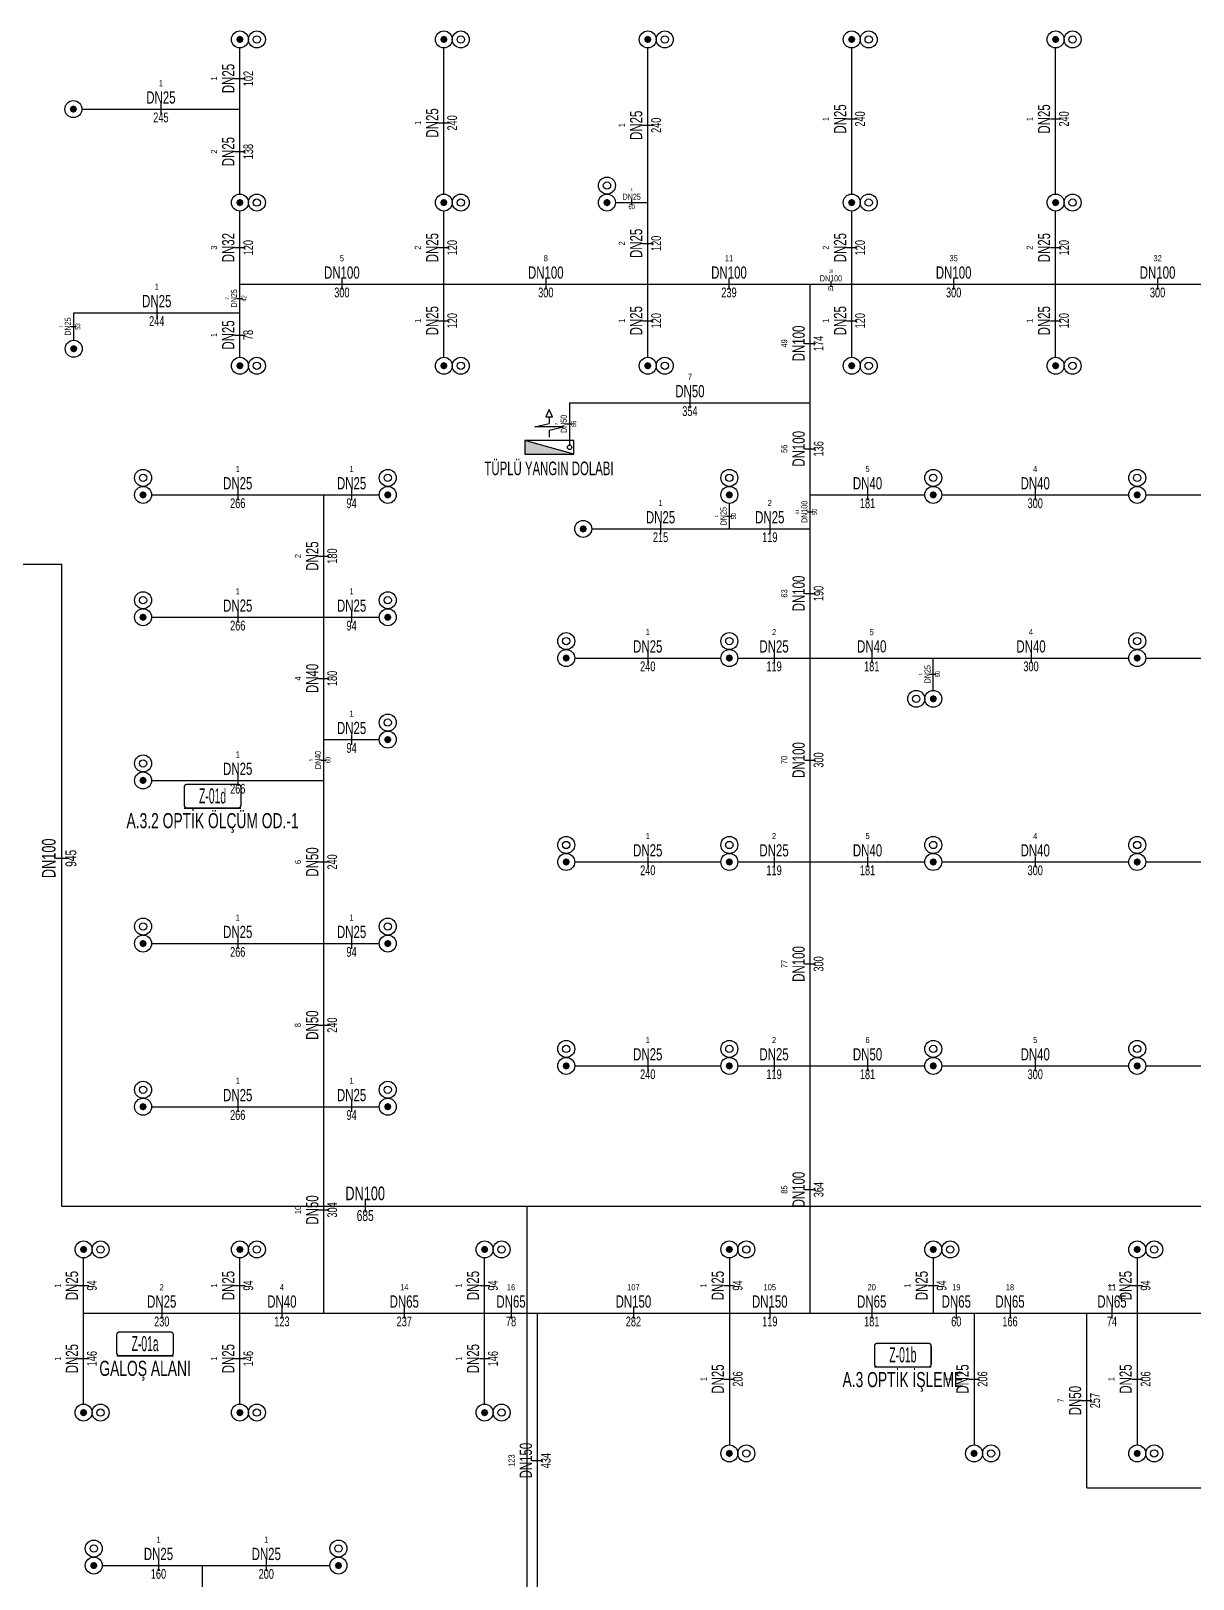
# Model space of a CAD drawing. Header units: centimetres. Extents: x 394264 to 551709, y 50011 to 59011.
# Drawn here: x 494622 to 496332, y 54418 to 56695 of the extents above; entities that cross this region are included whole.
import ezdxf
from ezdxf.enums import TextEntityAlignment as Align

# ---------------------------------------------------------------- set-up
doc = ezdxf.new("R2010")
doc.units = ezdxf.units.CM
doc.layers.get('0').update_dxf_attribs({"lineweight": 9})
for name, color, linetype in [('-M-MAHAL-DEBILER', 7, 'Continuous'), ('-M-MAHAL-ETIKET-NOT', 7, 'Continuous'), ('-M-MAHAL-ETIKET-NOTM', 7, 'Continuous'), ('-M-MAHAL-ETK-', 7, 'Continuous'), ('-M-MAHAL-HAVA-DEGISIM', 7, 'Continuous'), ('-M-MAHAL-NO', 7, 'Continuous'), ('-M-MAHAL-NOM', 7, 'Continuous'), ('-M-YNGN-BORUID', 7, 'Continuous'), ('-M-YNGN-BORUUZUN', 7, 'Continuous'), ('-M-YNGN-BORUYUK', 7, 'Continuous'), ('-M-YNGN-FHC', 1, 'Continuous'), ('-M-YNGN-SPR-YUK', 7, 'Continuous'), ('-M-YNGN-ZON4-CAP-', 7, 'Continuous'), ('-M-YNGN-ZON4-SPR-', 7, 'Continuous')]:
    doc.layers.add(name, color=color, linetype=linetype)
doc.layers.add('-M-YNGN-SPR-CAPCIZGI', color=188, linetype='Continuous', plot=False)
for name, color, linetype, lineweight in [('-M-YNGN-ZON4', 3, 'SP', 30), ('-M-YNGN-ZON7', 60, 'SP', 30), ('-M-YNGN-ZON7-CAP-', 7, 'Continuous', 25), ('0-MEK-YNG-YAZI', 71, 'Continuous', 35)]:
    doc.layers.add(name, color=color, linetype=linetype, lineweight=lineweight)
doc.styles.add('-M-ISSO-TEXT-TTF', font='ARIALN.TTF')
doc.styles.add('-M-MHLETK-NOT', font='romans.shx', dxfattribs={"width": 0.7})
doc.styles.add('-M-MHLETK-TEXT', font='ARIALN.TTF', dxfattribs={"width": 0.7})
doc.styles.add('CIZGI', font='tahoma.ttf', dxfattribs={"width": 0.8, "oblique": 20})
doc.styles.add('HCAD', font='HCAD.SHX', dxfattribs={"width": 0.8, "height": 0.2})
doc.styles.add('PIPESIZE', font='hcad.shx', dxfattribs={"width": 0.8})
doc.styles.add('SPR-NOT', font='romans.shx')
doc.styles.add('YAZI', font='arial.ttf', dxfattribs={"width": 0.6, "height": 40})
doc.linetypes.add('SP', pattern='A,2,-0.1,["SP",CIZGI,S=0.14,R=0.2,X=0,Y=-0.07],-0.255', length=2.355)

# ---------------------------------------------------------------- blocks, each defined once
blk = doc.blocks.new('M-MHLETK-YNG')
at = {"layer": '-M-MAHAL-ETIKET-NOTM', "color": 3, "style": '-M-ISSO-TEXT-TTF', "width": 0.8, "flags": 8}
blk.add_attdef('MAH-ADI2', text='', height=1.11, dxfattribs=at).set_placement((0, -2.55), align=Align.MIDDLE_CENTER)
at = {"layer": '-M-MAHAL-HAVA-DEGISIM', "style": '-M-MHLETK-NOT', "width": 0.5, "flags": 8}
blk.add_attdef('HAVADEG', text='', height=0.6, dxfattribs=at).set_placement((0, 3.61), align=Align.MIDDLE_CENTER)
blk.add_wipeout([(-2.08, 1.74), (2.08, 1.74), (2.08, 0), (-2.08, 0)]).dxf.layer = '-M-MAHAL-ETK-'
at = {"layer": '-M-MAHAL-ETK-', "color": 0}
for p, q in [((-2.08, 0), (2.08, 0)), ((-1.16, 0), (-1.16, 0))]:
    blk.add_line(p, q, dxfattribs=at)
blk.add_lwpolyline([(-1.88, 1.74, 0.1, 0.1, 0), (1.88, 1.74, 0.1, 0.1, -0.414214), (2.08, 1.54, 0.1, 0.1, 0), (2.08, 0.2, 0.1, 0.1, -0.414214), (1.88, 0, 0.1, 0.1, 0), (-1.88, 0, 0.1, 0.1, -0.414214), (-2.08, 0.2, 0.1, 0.1, 0), (-2.08, 1.54, 0.1, 0.1, -0.414214)], format="xyseb", close=True, dxfattribs=at)
at = {"layer": '-M-MAHAL-DEBILER', "color": 4, "style": '-M-MHLETK-NOT', "width": 0.5, "flags": 8}
blk.add_attdef('DEBIS', text='', height=0.4, dxfattribs=at).set_placement((-2.17, 2.15), align=Align.MIDDLE_CENTER)
at = {"layer": '-M-MAHAL-DEBILER', "color": 191, "style": '-M-MHLETK-NOT', "width": 0.5, "flags": 8}
blk.add_attdef('DEBIR', text='', height=0.4, dxfattribs=at).set_placement((-1.61, 2.15), align=Align.MIDDLE_CENTER)
at = {"layer": '-M-MAHAL-DEBILER', "color": 31, "style": '-M-MHLETK-NOT', "width": 0.5, "flags": 8}
blk.add_attdef('DEBIF', text='', height=0.4, dxfattribs=at).set_placement((1.59, 2.15), align=Align.MIDDLE_CENTER)
at = {"layer": '-M-MAHAL-DEBILER', "color": 1, "style": '-M-MHLETK-NOT', "width": 0.5, "flags": 8}
blk.add_attdef('DEBIE', text='', height=0.4, dxfattribs=at).set_placement((2.32, 2.15), align=Align.MIDDLE_CENTER)
at = {"layer": '-M-MAHAL-ETIKET-NOT', "color": 3}
for tag, height, style, width, flags, p in [('KIS', 0.04, '-M-MHLETK-NOT', 0.5, 9, (-2.59, 1.62)), ('ALAN', 0.04, '-M-MHLETK-NOT', 0.5, 9, (-2.58, 1.56)), ('RH', 0.04, '-M-MHLETK-NOT', 0.5, 9, (-2.39, 1.62)), ('YUKSEKLIK', 0.04, '-M-MHLETK-NOT', 0.5, 9, (-2.32, 1.56)), ('YAZ', 0.04, '-M-MHLETK-NOT', 0.5, 9, (-2.18, 1.62)), ('MAH-ADI', 1.11, '-M-ISSO-TEXT-TTF', 0.8, 8, (0, -0.93))]:
    blk.add_attdef(tag, text='', height=height, dxfattribs=dict(at, style=style, width=width, flags=flags)).set_placement(p, align=Align.MIDDLE_CENTER)
at = {"layer": '-M-MAHAL-ETIKET-NOT', "color": 3, "style": '-M-MHLETK-NOT', "width": 0.5, "flags": 9}
for tag, p, height in [('HL', (-2.62, 1.49), 0.0286), ('KLKTR', (-2.62, 1.42), 0.04), ('RDY-BOY1', (-2.61, 1.37), 0.0286), ('RDY-BOY2', (-2.61, 1.32), 0.0286), ('RDY-BOY3', (-2.61, 1.27), 0.0286), ('RDY-BOY4', (-2.61, 1.22), 0.0286), ('KON-BOY1', (-2.61, 1.14), 0.0286), ('HLA', (-2.52, 1.49), 0.0286), ('RDY-TIP1', (-2.5, 1.37), 0.0286), ('RDY-TIP2', (-2.5, 1.32), 0.0286), ('RDY-TIP3', (-2.5, 1.27), 0.0286), ('RDY-TIP4', (-2.5, 1.22), 0.0286), ('KON-TIP1', (-2.5, 1.14), 0.0286), ('RDY-ADET1', (-2.39, 1.37), 0.0286), ('RDY-ADET2', (-2.39, 1.32), 0.0286), ('RDY-ADET3', (-2.39, 1.27), 0.0286), ('RDY-ADET4', (-2.39, 1.22), 0.0286), ('KON-ADET1', (-2.39, 1.14), 0.0286), ('RDY-ISI1', (-2.27, 1.37), 0.0286), ('RDY-ISI2', (-2.27, 1.32), 0.0286), ('RDY-ISI3', (-2.27, 1.27), 0.0286), ('RDY-ISI4', (-2.27, 1.22), 0.0286), ('KON-ISI1', (-2.27, 1.14), 0.0286), ('SHG', (-2.23, 1.49), 0.0286), ('AHU', (-2.23, 1.44), 0.0286), ('LHG', (-2.13, 1.49), 0.0286), ('RDY-BNP1', (-2.1, 1.37), 0.0286), ('RDY-BNP2', (-2.1, 1.32), 0.0286), ('RDY-BNP3', (-2.1, 1.27), 0.0286), ('RDY-BNP4', (-2.1, 1.22), 0.0286), ('KON-BNP1', (-2.1, 1.14), 0.0286), ('HG', (-2.04, 1.49), 0.0286), ('HGA', (-1.96, 1.49), 0.0286), ('EF', (-1.96, 1.44), 0.0286), ('RDY-BNK1', (-1.96, 1.37), 0.0286), ('RDY-BNK2', (-1.96, 1.32), 0.0286), ('RDY-BNK3', (-1.96, 1.27), 0.0286), ('RDY-BNK4', (-1.96, 1.22), 0.0286), ('KON-BNK1', (-1.96, 1.14), 0.0286), ('KON-BOY2', (-2.61, 1.09), 0.0286), ('KON-BOY3', (-2.61, 1.04), 0.0286), ('FCU-TIP1', (-2.61, 0.96), 0.0286), ('FCU-TIP2', (-2.61, 0.91), 0.0286), ('FCU-TIP3', (-2.61, 0.86), 0.0286), ('VRV-TIP1', (-2.61, 0.76), 0.0286), ('VRV-TIP2', (-2.61, 0.71), 0.0286), ('FCU-ADET1', (-2.52, 0.96), 0.0286), ('FCU-ADET2', (-2.52, 0.91), 0.0286), ('FCU-ADET3', (-2.52, 0.86), 0.0286), ('VRV-ADET1', (-2.52, 0.76), 0.0286), ('VRV-ADET2', (-2.52, 0.71), 0.0286), ('KON-TIP2', (-2.5, 1.09), 0.0286), ('KON-TIP3', (-2.5, 1.04), 0.0286), ('FCU-KAP1', (-2.4, 0.96), 0.0286), ('FCU-KAP2', (-2.4, 0.91), 0.0286), ('FCU-KAP3', (-2.4, 0.86), 0.0286), ('VRV-KAP1', (-2.4, 0.76), 0.0286), ('VRV-KAP2', (-2.4, 0.71), 0.0286), ('KON-ADET2', (-2.39, 1.09), 0.0286), ('KON-ADET3', (-2.39, 1.04), 0.0286), ('FCU-DUY1', (-2.27, 0.96), 0.0286), ('FCU-DUY2', (-2.27, 0.91), 0.0286), ('FCU-DUY3', (-2.27, 0.86), 0.0286), ('VRV-DUY1', (-2.27, 0.76), 0.0286), ('VRV-DUY2', (-2.27, 0.71), 0.0286), ('KON-ISI2', (-2.27, 1.09), 0.0286), ('KON-ISI3', (-2.27, 1.04), 0.0286), ('FCU-SOG1', (-2.15, 0.96), 0.0286), ('FCU-SOG2', (-2.15, 0.91), 0.0286), ('FCU-SOG3', (-2.15, 0.86), 0.0286), ('VRV-SOG1', (-2.15, 0.76), 0.0286), ('VRV-SOG2', (-2.15, 0.71), 0.0286), ('KON-BNP2', (-2.1, 1.09), 0.0286), ('KON-BNP3', (-2.1, 1.04), 0.0286), ('FCU-ISI1', (-2.04, 0.96), 0.0286), ('FCU-ISI2', (-2.04, 0.91), 0.0286), ('FCU-ISI3', (-2.04, 0.86), 0.0286), ('VRV-ISI1', (-2.04, 0.76), 0.0286), ('VRV-ISI2', (-2.04, 0.71), 0.0286), ('KON-BNK2', (-1.96, 1.09), 0.0286), ('KON-BNK3', (-1.96, 1.04), 0.0286), ('FCU-DEBI1', (-1.95, 0.96), 0.0286), ('FCU-DEBI2', (-1.95, 0.91), 0.0286), ('FCU-DEBI3', (-1.95, 0.86), 0.0286), ('VRV-DEBI1', (-1.95, 0.76), 0.0286), ('VRV-DEBI2', (-1.95, 0.71), 0.0286), ('FCU-BNP1', (-1.83, 0.96), 0.0286), ('FCU-BNP2', (-1.83, 0.91), 0.0286), ('FCU-BNP3', (-1.83, 0.86), 0.0286), ('VRV-BNP1', (-1.83, 0.76), 0.0286), ('VRV-BNP2', (-1.83, 0.71), 0.0286), ('FCU-BNK1', (-1.61, 0.96), 0.0286), ('FCU-BNK2', (-1.61, 0.91), 0.0286), ('FCU-BNK3', (-1.61, 0.86), 0.0286), ('VRV-BNK1', (-1.61, 0.76), 0.0286), ('VRV-BNK2', (-1.61, 0.71), 0.0286)]:
    blk.add_attdef(tag, p, '', height=height, dxfattribs=at)
at = {"layer": '-M-MAHAL-HAVA-DEGISIM', "style": '-M-MHLETK-NOT', "width": 0.5, "flags": 8}
blk.add_attdef('HAVA', text='', height=0.6, dxfattribs=at).set_placement((0, 2.4), align=Align.MIDDLE_CENTER)
at = {"layer": '-M-MAHAL-NO', "color": 7, "style": '-M-MHLETK-TEXT', "width": 0.6, "flags": 8}
blk.add_attdef('MAH-NO', text='', height=1.11, dxfattribs=at).set_placement((0, 0.89), align=Align.MIDDLE_CENTER)
at = {"layer": '-M-MAHAL-NOM', "color": 7, "style": '-M-MHLETK-TEXT', "width": 0.6, "flags": 8}
blk.add_attdef('MAH-NOM', text='', height=1.11, dxfattribs=at).set_placement((0, 0.89), align=Align.MIDDLE_CENTER)
blk = doc.blocks.new('SPRYD01')
at = {"layer": '-M-YNGN-FHC', "linetype": 'Continuous'}
blk.add_line((0, 0), (0, 0), dxfattribs=at)
at = {"color": 0, "linetype": 'ByBlock'}
for p, q in [((10, 6), (-10, -66)), ((-30.1, -8.8), (-30.1, -51.2)), ((-25.1, -30), (-30.1, -8.8)), ((-44.8, -25), (-55.5, -30)), ((-55.5, -30), (-44.8, -35)), ((-44.8, -35), (-44.8, -25)), ((-44.8, -30), (-35.1, -30)), ((-30.1, -51.2), (-35.1, -30)), ((-25.1, -30), (-15, -30))]:
    blk.add_line(p, q, dxfattribs=at)
blk.add_lwpolyline([(-10, -66), (10, -66), (10, 6), (-10, 6)], close=True, dxfattribs=at)
at = {"color": 1, "linetype": 'ByBlock'}
blk.add_lwpolyline([(10, 6), (-10, -66), (10, -66)], close=True, dxfattribs=at)
at = {"color": 0, "linetype": 'ByBlock'}
blk.add_circle((0, 0), 3.25, dxfattribs=at)
at = {"color": 1, "linetype": 'ByBlock'}
blk.add_solid([(10, 6), (-10, -66), (10, -66)], dxfattribs=at)
at = {"layer": '-M-YNGN-SPR-YUK', "style": 'SPR-NOT', "width": 0.5, "flags": 9}
for tag, p in [('YUK', (0, 17.8)), ('CAP', (0, 14.4)), ('TIP', (0.2, 10.8))]:
    blk.add_attdef(tag, text='', height=2.5, dxfattribs=at).set_placement(p, align=Align.MIDDLE_CENTER)
blk = doc.blocks.new('SP-C-UP-12')
at = {"ltscale": 10}
blk.add_line((0, 0), (0, 0), dxfattribs=at)
at = {"color": 1, "linetype": 'Continuous'}
blk.add_circle((0, 0), 12.5, dxfattribs=at)
at = {"ltscale": 10}
for points in [[(-5.4, 0), (-3.8, 3.8), (-3.8, -3.8), (0, 5.4)], [(-3.8, -3.8), (0, 5.4), (0, -5.4), (3.8, 3.8)], [(0, -5.4), (3.8, 3.8), (3.8, -3.8), (5.4, 0)]]:
    blk.add_solid(points, dxfattribs=at)
at = {"layer": '-M-YNGN-SPR-YUK', "style": 'SPR-NOT', "width": 0.5, "flags": 9}
for tag, p in [('YUK', (0, 17.8)), ('CAP', (0, 14.4)), ('TIP', (0.2, 10.8))]:
    blk.add_attdef(tag, text='', height=2.5, dxfattribs=at).set_placement(p, align=Align.MIDDLE_CENTER)
blk = doc.blocks.new('SP-C-PU-12')
at = {"ltscale": 10}
blk.add_line((0, 0), (0, 0), dxfattribs=at)
at = {"color": 1, "linetype": 'Continuous'}
for centre in [(0, 0), (25, 0)]:
    blk.add_circle(centre, 12.5, dxfattribs=at)
at = {"ltscale": 10}
blk.add_circle((25, 0), 5.37, dxfattribs=at)
for points in [[(-5.4, 0), (-3.8, 3.8), (-3.8, -3.8), (0, 5.4)], [(-3.8, -3.8), (0, 5.4), (0, -5.4), (3.8, 3.8)], [(0, -5.4), (3.8, 3.8), (3.8, -3.8), (5.4, 0)]]:
    blk.add_solid(points, dxfattribs=at)
at = {"layer": '-M-YNGN-SPR-YUK', "style": 'SPR-NOT', "width": 0.5, "flags": 9}
for tag, p in [('YUK', (0, 17.8)), ('CAP', (0, 14.4)), ('TIP', (0.2, 10.8))]:
    blk.add_attdef(tag, text='', height=2.5, dxfattribs=at).set_placement(p, align=Align.MIDDLE_CENTER)
blk = doc.blocks.new('SPRKL100')
at = {"layer": '-M-YNGN-SPR-CAPCIZGI'}
blk.add_line((0, 0.43), (0, -0.43), dxfattribs=at)
at = {"layer": '-M-YNGN-BORUID', "color": 0, "style": 'HCAD', "width": 0.8, "flags": 1}
blk.add_attdef('DIC', text='', height=0.4, dxfattribs=at).set_placement((0, -1.69), align=Align.CENTER)
at = {"layer": '-M-YNGN-BORUUZUN', "color": 0, "style": 'HCAD', "width": 0.7}
blk.add_attdef('BOY', text='', height=0.8, dxfattribs=at).set_placement((0, -1.08), align=Align.CENTER)
at = {"layer": '-M-YNGN-BORUYUK', "color": 6, "style": 'PIPESIZE', "width": 0.8}
blk.add_attdef('YUK', text='', height=0.5, dxfattribs=at).set_placement((0, 1.87), align=Align.CENTER)
at = {"color": 0, "style": 'PIPESIZE', "width": 0.7}
blk.add_attdef('CAP', text='', height=1, dxfattribs=at).set_placement((0, 0.45), align=Align.CENTER)
blk = doc.blocks.new('A$C69E72E55')
at = {"layer": '-M-YNGN-ZON4', "ltscale": 50}
for p, q in [((494929.7, 56580.1), (494929.7, 56670.1)), ((495229.7, 56455.1), (495229.7, 56670.1)), ((495529.7, 56442.6), (495529.7, 56670.1)), ((495829.7, 56455.1), (495829.7, 56670.1)), ((496129.7, 56455.1), (496129.7, 56670.1)), ((494697.2, 56580.1), (494929.7, 56580.1)), ((494929.7, 56455.1), (494929.7, 56580.1)), ((495482.2, 56442.6), (495529.7, 56442.6)), ((495529.7, 56322.6), (495529.7, 56442.6)), ((494929.6, 56322.6), (494929.7, 56430.1)), ((495229.7, 56322.6), (495229.7, 56430.1)), ((495829.7, 56322.6), (495829.7, 56430.1)), ((496129.7, 56322.6), (496129.7, 56430.1)), ((494929.6, 56322.6), (495229.7, 56322.6)), ((494929.6, 56280.6), (494929.6, 56322.6)), ((495229.7, 56215.1), (495229.7, 56322.6)), ((495229.7, 56322.6), (495529.7, 56322.6)), ((495529.7, 56215.1), (495529.7, 56322.6)), ((495529.7, 56322.6), (495768.7, 56322.6)), ((495768.7, 56148.1), (495768.7, 56322.6)), ((495768.7, 56322.6), (495829.7, 56322.6)), ((495829.7, 56215.1), (495829.7, 56322.6)), ((495829.7, 56322.6), (496129.7, 56322.6)), ((496129.7, 56215.1), (496129.7, 56322.6)), ((496129.7, 56322.6), (496429.7, 56322.6)), ((494685.2, 56240.1), (494685.2, 56280.6)), ((494685.2, 56280.6), (494929.6, 56280.6)), ((494929.5, 56215.1), (494929.6, 56280.6)), ((495414.7, 56148.1), (495768.7, 56148.1)), ((495414.7, 56148.1), (495414.7, 56085.8)), ((495768.7, 56012.6), (495768.7, 56148.1)), ((494799.7, 56012.6), (495053.2, 56012.6)), ((495053.2, 56012.6), (495134.7, 56012.6)), ((495053.2, 55832.6), (495053.2, 56012.6)), ((495649.7, 55962.6), (495649.7, 56000.1)), ((495768.7, 56012.6), (495937.2, 56012.6)), ((495768.7, 55962.6), (495768.7, 56012.6)), ((495962.2, 56012.6), (496237.2, 56012.6)), ((496262.2, 56012.6), (496537.2, 56012.6)), ((495447.2, 55962.6), (495649.7, 55962.6)), ((495649.7, 55962.6), (495768.7, 55962.6)), ((495768.7, 55772.6), (495768.7, 55962.6)), ((494799.7, 55832.6), (495053.2, 55832.6)), ((495053.2, 55832.6), (495134.7, 55832.6)), ((495053.2, 55652.6), (495053.2, 55832.6)), ((495422.2, 55772.6), (495637.2, 55772.6)), ((495662.2, 55772.6), (495768.7, 55772.6)), ((495768.7, 55772.6), (495949.7, 55772.6)), ((495768.7, 55472.6), (495768.7, 55772.6)), ((495949.7, 55772.6), (496237.2, 55772.6)), ((495949.7, 55725.1), (495949.7, 55772.6)), ((496262.2, 55772.6), (496537.2, 55772.6)), ((495053.2, 55652.6), (495134.7, 55652.6)), ((495053.2, 55592.6), (495053.2, 55652.6)), ((494799.7, 55592.6), (495053.2, 55592.6)), ((495053.2, 55352.6), (495053.2, 55592.6)), ((495422.2, 55472.6), (495637.2, 55472.6)), ((495662.2, 55472.6), (495768.7, 55472.6)), ((495768.7, 55472.6), (495937.2, 55472.6)), ((495768.7, 55172.6), (495768.7, 55472.6)), ((495962.2, 55472.6), (496237.2, 55472.6)), ((496262.2, 55472.6), (496537.2, 55472.6)), ((494799.7, 55352.6), (495053.2, 55352.6)), ((495053.2, 55352.6), (495134.7, 55352.6)), ((495053.2, 55112.6), (495053.2, 55352.6)), ((495422.2, 55172.6), (495637.2, 55172.6)), ((495662.2, 55172.6), (495768.7, 55172.6)), ((495768.7, 54808.9), (495768.7, 55172.6)), ((495768.7, 55172.6), (495937.2, 55172.6)), ((495962.2, 55172.6), (496237.2, 55172.6)), ((496262.2, 55172.6), (496537.2, 55172.6)), ((494799.7, 55112.6), (495053.2, 55112.6)), ((495053.2, 54808.9), (495053.2, 55112.6)), ((495053.2, 55112.6), (495134.7, 55112.6)), ((494699.7, 54808.9), (494699.7, 54890.1)), ((494929.7, 54808.9), (494929.7, 54890.1)), ((495289.7, 54808.9), (495289.7, 54890.1)), ((495649.7, 54890.1), (495649.7, 54808.9)), ((495949.7, 54890.1), (495949.7, 54808.9)), ((496249.7, 54890.1), (496249.7, 54808.9)), ((494699.7, 54675.1), (494699.7, 54808.9)), ((494699.7, 54808.9), (494929.7, 54808.9)), ((494929.7, 54675.1), (494929.7, 54808.9)), ((494929.7, 54808.9), (495053.2, 54808.9)), ((495053.2, 54808.9), (495289.7, 54808.9)), ((495289.7, 54808.9), (495367.4, 54808.9)), ((495289.7, 54675.1), (495289.7, 54808.9)), ((495367.4, 54808.9), (495649.7, 54808.9)), ((495367.4, 54375.1), (495367.4, 54808.9)), ((495649.7, 54808.9), (495649.9, 54615.1)), ((495649.7, 54808.9), (495768.7, 54808.9)), ((495768.7, 54808.9), (495949.7, 54808.9)), ((495949.7, 54808.9), (496009.7, 54808.9)), ((496009.7, 54808.9), (496009.9, 54615.1)), ((496009.7, 54808.9), (496175.4, 54808.9)), ((496175.4, 54551.8), (496175.4, 54808.9)), ((496175.4, 54808.9), (496249.7, 54808.9)), ((496249.7, 54808.9), (496249.9, 54615.1)), ((496249.7, 54808.9), (496549.7, 54808.9)), ((496175.4, 54551.8), (497357.2, 54551.8)), ((494727.2, 54437.6), (494874.7, 54437.6)), ((494874.7, 54152.6), (494874.7, 54437.6)), ((494874.7, 54437.6), (495062.2, 54437.6))]:
    blk.add_line(p, q, dxfattribs=at)
at = {"layer": '-M-YNGN-ZON4-CAP-'}
for p, xscale, yscale, zscale, rotation, values in [((494929.7, 56625.1), 18, 18, 18, 90, {'YUK': '1', 'CAP': 'DN25', 'BOY': '102'}), ((495229.7, 56559.8), 18, 18, 18, 90, {'YUK': '1', 'CAP': 'DN25', 'BOY': '240'}), ((495529.7, 56556.3), 18, 18, 18, 90, {'YUK': '1', 'CAP': 'DN25', 'BOY': '240'}), ((495829.7, 56565.6), 18, 18, 18, 90, {'YUK': '1', 'CAP': 'DN25', 'BOY': '240'}), ((496129.7, 56565.6), 18, 18, 18, 90, {'YUK': '1', 'CAP': 'DN25', 'BOY': '240'}), ((494929.7, 56517.6), 18, 18, 18, 90, {'YUK': '2', 'CAP': 'DN25', 'BOY': '138'}), ((494929.7, 56376.3), 18, 18, 18, 89.95064303508265, {'YUK': '3', 'CAP': 'DN32', 'BOY': '120'}), ((495229.7, 56376.3), 18, 18, 18, 90, {'YUK': '2', 'CAP': 'DN25', 'BOY': '120'}), ((495529.7, 56382.6), 18, 18, 18, 90, {'YUK': '2', 'CAP': 'DN25', 'BOY': '120'}), ((495829.7, 56376.3), 18, 18, 18, 90, {'YUK': '2', 'CAP': 'DN25', 'BOY': '120'}), ((496129.7, 56376.3), 18, 18, 18, 90, {'YUK': '2', 'CAP': 'DN25', 'BOY': '120'}), ((494929.6, 56301.6), 9, 9, 9, 89.95064303511595, {'YUK': '2', 'CAP': 'DN25', 'BOY': '42'}), ((495229.7, 56268.8), 18, 18, 18, 90, {'YUK': '1', 'CAP': 'DN25', 'BOY': '120'}), ((495529.7, 56268.8), 18, 18, 18, 90, {'YUK': '1', 'CAP': 'DN25', 'BOY': '120'}), ((495829.7, 56268.8), 18, 18, 18, 90, {'YUK': '1', 'CAP': 'DN25', 'BOY': '120'}), ((496129.7, 56268.8), 18, 18, 18, 90, {'YUK': '1', 'CAP': 'DN25', 'BOY': '120'}), ((494685.2, 56260.3), 9, 9, 9, 90, {'YUK': '1', 'CAP': 'DN25', 'BOY': '53'}), ((494929.6, 56247.8), 18, 18, 18, 89.9506430350613, {'YUK': '1', 'CAP': 'DN25', 'BOY': '78'}), ((495768.7, 56235.4), 18, 18, 18, 90, {'YUK': '49', 'CAP': 'DN100', 'BOY': '174'}), ((495414.7, 56117), 9.000000000000002, 9.000000000000002, 9.000000000000002, 90.00000096401658, {'YUK': '7', 'CAP': 'DN50', 'BOY': '66'}), ((495768.7, 56080.4), 18, 18, 18, 90, {'YUK': '56', 'CAP': 'DN100', 'BOY': '136'}), ((495768.7, 55987.6), 9, 9, 9, 90, {'YUK': '61', 'CAP': 'DN100', 'BOY': '50'}), ((495649.7, 55981.3), 9, 9, 9, 90, {'YUK': '1', 'CAP': 'DN25', 'BOY': '50'}), ((495053.2, 55922.6), 18, 18, 18, 90, {'YUK': '2', 'CAP': 'DN25', 'BOY': '180'}), ((495768.7, 55867.6), 18, 18, 18, 90, {'YUK': '63', 'CAP': 'DN100', 'BOY': '190'}), ((495053.2, 55742.6), 18, 18, 18, 90, {'YUK': '4', 'CAP': 'DN40', 'BOY': '180'}), ((495949.7, 55748.8), 9, 9, 9, 90, {'YUK': '1', 'CAP': 'DN25', 'BOY': '60'}), ((495768.7, 55622.6), 18, 18, 18, 90, {'YUK': '70', 'CAP': 'DN100', 'BOY': '300'}), ((495053.2, 55622.6), 9, 9, 9, 90, {'YUK': '5', 'CAP': 'DN40', 'BOY': '60'}), ((495053.2, 55472.6), 18, 18, 18, 90, {'YUK': '6', 'CAP': 'DN50', 'BOY': '240'}), ((495768.7, 55322.6), 18, 18, 18, 90, {'YUK': '77', 'CAP': 'DN100', 'BOY': '300'}), ((495053.2, 55232.6), 18, 18, 18, 90, {'YUK': '8', 'CAP': 'DN50', 'BOY': '240'}), ((495768.7, 54990.7), 18, 18, 18, 90, {'YUK': '85', 'CAP': 'DN100', 'BOY': '364'}), ((495053.2, 54960.7), 18, 18, 18, 90, {'YUK': '10', 'CAP': 'DN50', 'BOY': '304'}), ((494699.7, 54849.5), 18, 18, 18, 90, {'YUK': '1', 'CAP': 'DN25', 'BOY': '94'}), ((494929.7, 54849.5), 18, 18, 18, 90, {'YUK': '1', 'CAP': 'DN25', 'BOY': '94'}), ((495289.7, 54849.5), 18, 18, 18, 90, {'YUK': '1', 'CAP': 'DN25', 'BOY': '94'}), ((495649.7, 54849.5), 18, 18, 18, 90.00000313041234, {'YUK': '1', 'CAP': 'DN25', 'BOY': '94'}), ((495949.7, 54849.5), 18, 18, 18, 90.00000313041234, {'YUK': '1', 'CAP': 'DN25', 'BOY': '94'}), ((496249.7, 54849.5), 18, 18, 18, 90.00000313041234, {'YUK': '1', 'CAP': 'DN25', 'BOY': '94'}), ((494699.7, 54742), 18, 18, 18, 90, {'YUK': '1', 'CAP': 'DN25', 'BOY': '146'}), ((494929.7, 54742), 18, 18, 18, 90, {'YUK': '1', 'CAP': 'DN25', 'BOY': '146'}), ((495289.7, 54742), 18, 18, 18, 90, {'YUK': '1', 'CAP': 'DN25', 'BOY': '146'}), ((495649.8, 54712), 18, 18, 18, 90.05794131260306, {'YUK': '1', 'CAP': 'DN25', 'BOY': '206'}), ((496009.8, 54712), 18, 18, 18, 90.05794131260306, {'YUK': '1', 'CAP': 'DN25', 'BOY': '206'}), ((496249.8, 54712), 18, 18, 18, 90.05794131260306, {'YUK': '1', 'CAP': 'DN25', 'BOY': '206'}), ((496175.4, 54680.3), 18, 18, 18, 90, {'YUK': '7', 'CAP': 'DN50', 'BOY': '257'}), ((495367.4, 54592), 18, 18, 18, 90, {'YUK': '123', 'CAP': 'DN150', 'BOY': '434'})]:
    blk.add_blockref('SPRKL100', p, dxfattribs=dict(at, xscale=xscale, yscale=yscale, zscale=zscale, rotation=rotation)).add_auto_attribs(values)
for p, xscale, yscale, zscale, values in [((494813.5, 56580.1), 18, 18, 18, {'YUK': '1', 'CAP': 'DN25', 'BOY': '245'}), ((495506, 56442.6), 9, 9, 9, {'YUK': '1', 'CAP': 'DN25', 'BOY': '60'}), ((495079.7, 56322.6), 18, 18, 18, {'YUK': '5', 'CAP': 'DN100', 'BOY': '300'}), ((495379.7, 56322.6), 18, 18, 18, {'YUK': '8', 'CAP': 'DN100', 'BOY': '300'}), ((495649.2, 56322.6), 18, 18, 18, {'YUK': '11', 'CAP': 'DN100', 'BOY': '239'}), ((495979.7, 56322.6), 18, 18, 18, {'YUK': '35', 'CAP': 'DN100', 'BOY': '300'}), ((496279.7, 56322.6), 18, 18, 18, {'YUK': '32', 'CAP': 'DN100', 'BOY': '300'}), ((495799.2, 56322.6), 9, 9, 9, {'YUK': '38', 'CAP': 'DN100', 'BOY': '61'}), ((494807.4, 56280.6), 18, 18, 18, {'YUK': '1', 'CAP': 'DN25', 'BOY': '244'}), ((495591.7, 56148.1), 18, 18, 18, {'YUK': '7', 'CAP': 'DN50', 'BOY': '354'}), ((494926.5, 56012.6), 18, 18, 18, {'YUK': '1', 'CAP': 'DN25', 'BOY': '266'}), ((495094, 56012.6), 18, 18, 18, {'YUK': '1', 'CAP': 'DN25', 'BOY': '94'}), ((495853, 56012.6), 18, 18, 18, {'YUK': '5', 'CAP': 'DN40', 'BOY': '181'}), ((496099.7, 56012.6), 18, 18, 18, {'YUK': '4', 'CAP': 'DN40', 'BOY': '300'}), ((495548.5, 55962.6), 18, 18, 18, {'YUK': '1', 'CAP': 'DN25', 'BOY': '215'}), ((495709.2, 55962.6), 18, 18, 18, {'YUK': '2', 'CAP': 'DN25', 'BOY': '119'}), ((494926.5, 55832.6), 18, 18, 18, {'YUK': '1', 'CAP': 'DN25', 'BOY': '266'}), ((495094, 55832.6), 18, 18, 18, {'YUK': '1', 'CAP': 'DN25', 'BOY': '94'}), ((495529.7, 55772.6), 18, 18, 18, {'YUK': '1', 'CAP': 'DN25', 'BOY': '240'}), ((495715.5, 55772.6), 18, 18, 18, {'YUK': '2', 'CAP': 'DN25', 'BOY': '119'}), ((495859.2, 55772.6), 18, 18, 18, {'YUK': '5', 'CAP': 'DN40', 'BOY': '181'}), ((496093.5, 55772.6), 18, 18, 18, {'YUK': '4', 'CAP': 'DN40', 'BOY': '300'}), ((495094, 55652.6), 18, 18, 18, {'YUK': '1', 'CAP': 'DN25', 'BOY': '94'}), ((494926.5, 55592.6), 18, 18, 18, {'YUK': '1', 'CAP': 'DN25', 'BOY': '266'}), ((495529.7, 55472.6), 18, 18, 18, {'YUK': '1', 'CAP': 'DN25', 'BOY': '240'}), ((495715.5, 55472.6), 18, 18, 18, {'YUK': '2', 'CAP': 'DN25', 'BOY': '119'}), ((495853, 55472.6), 18, 18, 18, {'YUK': '5', 'CAP': 'DN40', 'BOY': '181'}), ((496099.7, 55472.6), 18, 18, 18, {'YUK': '4', 'CAP': 'DN40', 'BOY': '300'}), ((494926.5, 55352.6), 18, 18, 18, {'YUK': '1', 'CAP': 'DN25', 'BOY': '266'}), ((495094, 55352.6), 18, 18, 18, {'YUK': '1', 'CAP': 'DN25', 'BOY': '94'}), ((495529.7, 55172.6), 18, 18, 18, {'YUK': '1', 'CAP': 'DN25', 'BOY': '240'}), ((495715.5, 55172.6), 18, 18, 18, {'YUK': '2', 'CAP': 'DN25', 'BOY': '119'}), ((495853, 55172.6), 18, 18, 18, {'YUK': '6', 'CAP': 'DN50', 'BOY': '181'}), ((496099.7, 55172.6), 18, 18, 18, {'YUK': '5', 'CAP': 'DN40', 'BOY': '300'}), ((494926.5, 55112.6), 18, 18, 18, {'YUK': '1', 'CAP': 'DN25', 'BOY': '266'}), ((495094, 55112.6), 18, 18, 18, {'YUK': '1', 'CAP': 'DN25', 'BOY': '94'}), ((494814.7, 54808.9), 18, 18, 18, {'YUK': '2', 'CAP': 'DN25', 'BOY': '230'}), ((494991.5, 54808.9), 18, 18, 18, {'YUK': '4', 'CAP': 'DN40', 'BOY': '123'}), ((495171.5, 54808.9), 18, 18, 18, {'YUK': '14', 'CAP': 'DN65', 'BOY': '237'}), ((495328.6, 54808.9), 18, 18, 18, {'YUK': '16', 'CAP': 'DN65', 'BOY': '78'}), ((495508.6, 54808.9), 18, 18, 18, {'YUK': '107', 'CAP': 'DN150', 'BOY': '282'}), ((495709.2, 54808.9), 18, 18, 18, {'YUK': '105', 'CAP': 'DN150', 'BOY': '119'}), ((495859.2, 54808.9), 18, 18, 18, {'YUK': '20', 'CAP': 'DN65', 'BOY': '181'}), ((495983.6, 54808.9), 18, 18, 18, {'YUK': '19', 'CAP': 'DN65', 'BOY': '60'}), ((496062.6, 54808.9), 18, 18, 18, {'YUK': '18', 'CAP': 'DN65', 'BOY': '166'}), ((496212.6, 54808.9), 18, 18, 18, {'YUK': '11', 'CAP': 'DN65', 'BOY': '74'}), ((494809.9, 54437.6), 18, 18, 18, {'YUK': '1', 'CAP': 'DN25', 'BOY': '160'}), ((494968.5, 54437.6), 18, 18, 18, {'YUK': '1', 'CAP': 'DN25', 'BOY': '200'})]:
    blk.add_blockref('SPRKL100', p, dxfattribs=dict(at, xscale=xscale, yscale=yscale, zscale=zscale)).add_auto_attribs(values)
at = {"layer": '-M-YNGN-ZON4-SPR-', "color": 3}
for name, p in [('SP-C-PU-12', (494929.7, 56682.6)), ('SP-C-PU-12', (495229.7, 56682.6)), ('SP-C-PU-12', (495529.7, 56682.6)), ('SP-C-PU-12', (495829.7, 56682.6)), ('SP-C-PU-12', (496129.7, 56682.6)), ('SP-C-UP-12', (494684.7, 56580.1)), ('SP-C-PU-12', (494929.7, 56442.6)), ('SP-C-PU-12', (495229.7, 56442.6)), ('SP-C-PU-12', (495829.7, 56442.6)), ('SP-C-PU-12', (496129.7, 56442.6)), ('SP-C-UP-12', (494685.2, 56227.6)), ('SP-C-PU-12', (494929.7, 56202.6)), ('SP-C-PU-12', (495229.7, 56202.6)), ('SP-C-PU-12', (495529.7, 56202.6)), ('SP-C-PU-12', (495829.7, 56202.6)), ('SP-C-PU-12', (496129.7, 56202.6)), ('SP-C-UP-12', (495434.7, 55962.6)), ('SP-C-PU-12', (494699.7, 54902.6)), ('SP-C-PU-12', (494929.7, 54902.6)), ('SP-C-PU-12', (495289.7, 54902.6)), ('SP-C-PU-12', (495649.7, 54902.6)), ('SP-C-PU-12', (495949.7, 54902.6)), ('SP-C-PU-12', (496249.7, 54902.6)), ('SP-C-PU-12', (494699.7, 54662.6)), ('SP-C-PU-12', (494929.7, 54662.6)), ('SP-C-PU-12', (495289.7, 54662.6)), ('SP-C-PU-12', (495649.7, 54602.6)), ('SP-C-PU-12', (496009.7, 54602.6)), ('SP-C-PU-12', (496249.7, 54602.6))]:
    blk.add_blockref(name, p, dxfattribs=at)
for p, rotation in [((495469.7, 56442.6), 90), ((494787.2, 56012.6), 90), ((495147.2, 56012.6), 90), ((495649.7, 56012.6), 90), ((495949.7, 56012.6), 90), ((496249.7, 56012.6), 90), ((494787.2, 55832.6), 90), ((495147.2, 55832.6), 90), ((495409.7, 55772.6), 90), ((495649.7, 55772.6), 90), ((496249.7, 55772.6), 90), ((495949.7, 55712.6), 180), ((495147.2, 55652.6), 90), ((494787.2, 55592.6), 90), ((495409.7, 55472.6), 90), ((495649.7, 55472.6), 90), ((495949.7, 55472.6), 90), ((496249.7, 55472.6), 90), ((494787.2, 55352.6), 90), ((495147.2, 55352.6), 90), ((495409.7, 55172.6), 90), ((495649.7, 55172.6), 90), ((495949.7, 55172.6), 90), ((496249.7, 55172.6), 90), ((494787.2, 55112.6), 90), ((495147.2, 55112.6), 90), ((494714.7, 54437.6), 90), ((495074.7, 54437.6), 90)]:
    blk.add_blockref('SP-C-PU-12', p, dxfattribs=dict(at, rotation=rotation))

msp = doc.modelspace()

# ---------------------------------------------------------------- linework, layer by layer
at = {"layer": '-M-YNGN-ZON7', "ltscale": 50}
for p, q in [((490055.6, 55910.8), (494667.5, 55910.8)), ((494667.5, 54966.1), (494667.5, 55910.8)), ((494667.5, 54966.1), (495352.4, 54966.1)), ((495352.4, 52564.4), (495352.4, 54966.1)), ((495352.4, 54966.1), (497377.7, 54966.1))]:
    msp.add_line(p, q, dxfattribs=at)

# ---------------------------------------------------------------- block references
at = {"layer": '-M-MAHAL-ETK-', "xscale": 20, "yscale": 20, "zscale": 20}
for p, values in [((494889.5, 55552), {'MAH-NO': 'Z-01d', 'MAH-ADI': 'A.3.2 OPTİK ÖLÇÜM OD.-1'}), ((494790.2, 54746.3), {'MAH-NO': 'Z-01a', 'MAH-ADI': 'GALOŞ ALANI'}), ((495905, 54729.8), {'MAH-NO': 'Z-01b', 'MAH-ADI': 'A.3 OPTİK İŞLEME'})]:
    msp.add_blockref('M-MHLETK-YNG', p, dxfattribs=at).add_auto_attribs(values)
at = {"layer": '-M-YNGN-FHC', "linetype": 'Continuous', "rotation": 270}
msp.add_blockref('SPRYD01', (495414.7, 56082.6), dxfattribs=at)
at = {"layer": '-M-YNGN-ZON7-CAP-'}
ref = msp.add_blockref('SPRKL100', (494667.5, 55478), dxfattribs=dict(at, xscale=20, yscale=20, zscale=20, rotation=90))
ref.add_attrib('CAP', 'DN100', dxfattribs={"layer": '0', "color": 0, "height": 20, "rotation": 90, "style": 'PIPESIZE', "width": 0.7}).set_placement((494658.5, 55478), align=Align.CENTER)
ref.add_attrib('BOY', '945', dxfattribs={"layer": '-M-YNGN-BORUUZUN', "color": 0, "height": 16, "rotation": 90, "style": 'HCAD', "width": 0.7}).set_placement((494689.1, 55478), align=Align.CENTER)
ref = msp.add_blockref('SPRKL100', (495114, 54966.1), dxfattribs=dict(at, xscale=20, yscale=20, zscale=20))
ref.add_attrib('CAP', 'DN100', dxfattribs={"layer": '0', "color": 0, "height": 20, "style": 'PIPESIZE', "width": 0.7}).set_placement((495114, 54975.1), align=Align.CENTER)
ref.add_attrib('BOY', '685', dxfattribs={"layer": '-M-YNGN-BORUUZUN', "color": 0, "height": 16, "style": 'HCAD', "width": 0.7}).set_placement((495114, 54944.5), align=Align.CENTER)

# ---------------------------------------------------------------- texts
at = {"layer": '0-MEK-YNG-YAZI', "color": 61, "style": 'YAZI', "width": 0.6}
msp.add_text('TÜPLÜ YANGIN DOLABI', height=20, dxfattribs=at).set_placement((495289.4, 56041.6))

# ---------------------------------------------------------------- next in the draw order: block references
at = {"layer": '-M-YNGN-ZON4', "ltscale": 50}
msp.add_blockref('A$C69E72E55', (0, 0), dxfattribs=at)

doc.saveas('drawing.dxf')
